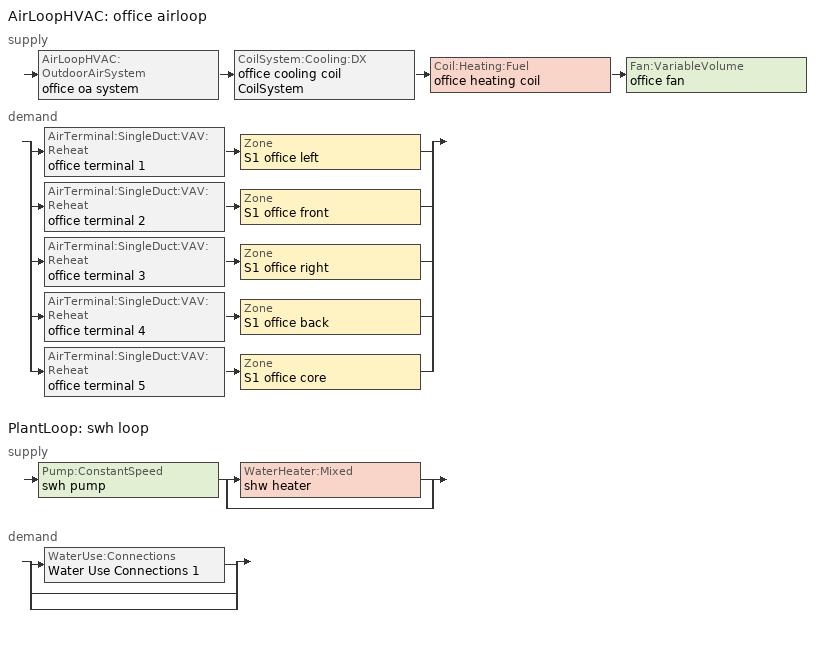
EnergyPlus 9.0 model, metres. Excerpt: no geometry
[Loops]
AirLoopHVAC 'office airloop'
 supply: AirLoopHVAC:OutdoorAirSystem 'office oa system' > CoilSystem:Cooling:DX 'office cooling coil CoilSystem' > Coil:Heating:Fuel 'office heating coil' > Fan:VariableVolume 'office fan'
 demand: split
  | AirTerminal:SingleDuct:VAV:Reheat 'office terminal 1' > Zone 'S1 office left'
  | AirTerminal:SingleDuct:VAV:Reheat 'office terminal 2' > Zone 'S1 office front'
  | AirTerminal:SingleDuct:VAV:Reheat 'office terminal 3' > Zone 'S1 office right'
  | AirTerminal:SingleDuct:VAV:Reheat 'office terminal 4' > Zone 'S1 office back'
  | AirTerminal:SingleDuct:VAV:Reheat 'office terminal 5' > Zone 'S1 office core'
PlantLoop 'swh loop'
 supply: Pump:ConstantSpeed 'swh pump' > split
  | WaterHeater:Mixed 'shw heater'
  | bypass
 demand: split
  | WaterUse:Connections 'Water Use Connections 1'
  | bypass
  | bypass
[DesignSpecification:OutdoorAir]
office design_oa: Outdoor Air Method=maximum; Outdoor Air Flow per Person=0.01775; Outdoor Air Flow per Zone Floor Area=0; Outdoor Air Flow per Zone=0; Outdoor Air Flow Air Changes per Hour=0
[DesignSpecification:ZoneAirDistribution] Zone Air Distribution Effectiveness in Cooling Mode=1; Zone Air Distribution Effectiveness in Heating Mode=1
S1 office back Design Spec Zone Air Dist; S1 office core Design Spec Zone Air Dist; S1 office front Design Spec Zone Air Dist; S1 office left Design Spec Zone Air Dist; S1 office right Design Spec Zone Air Dist
[Sizing:Zone] Zone Cooling Design Supply Air Temperature Input Method=SupplyAirTemperature; Zone Cooling Design Supply Air Temperature=12.7778; Zone Heating Design Supply Air Temperature Input Method=SupplyAirTemperature; Zone Heating Design Supply Air Temperature=35; Zone Cooling Design Supply Air Humidity Ratio=0.0085; Zone Heating Design Supply Air Humidity Ratio=0.008; Design Specification Outdoor Air Object=office design_oa; Cooling Design Air Flow Method=DesignDay; Cooling Design Air Flow Rate=0; Cooling Minimum Air Flow per Zone Floor Area=0.000762; Cooling Minimum Air Flow=0; Cooling Minimum Air Flow Fraction=0; Heating Design Air Flow Method=DesignDay; Heating Design Air Flow Rate=0; Heating Maximum Air Flow per Zone Floor Area=0.002032; Heating Maximum Air Flow=0.141576; Heating Maximum Air Flow Fraction=0.3
Name | Design Specification Zone Air Distribution Object
S1 office back | S1 office back Design Spec Zone Air Dist
S1 office core | S1 office core Design Spec Zone Air Dist
S1 office front | S1 office front Design Spec Zone Air Dist
S1 office left | S1 office left Design Spec Zone Air Dist
S1 office right | S1 office right Design Spec Zone Air Dist
[Sizing:System]
office airloop: Type of Load to Size On=Sensible; Design Outdoor Air Flow Rate=Autosize; Central Heating Maximum System Air Flow Ratio=0.3; Preheat Design Temperature=7; Preheat Design Humidity Ratio=0.008; Precool Design Temperature=12.8; Precool Design Humidity Ratio=0.008; Central Cooling Design Supply Air Temperature=12.7778; Central Heating Design Supply Air Temperature=35; Type of Zone Sum to Use=NonCoincident; 100 Outdoor Air in Cooling=No; 100 Outdoor Air in Heating=No; Central Cooling Design Supply Air Humidity Ratio=0.0085; Central Heating Design Supply Air Humidity Ratio=0.008; Cooling Supply Air Flow Rate Method=DesignDay; Cooling Supply Air Flow Rate=0; Heating Supply Air Flow Rate Method=DesignDay; Heating Supply Air Flow Rate=0; System Outdoor Air Method=ZoneSum; Zone Maximum Outdoor Air Fraction=1; Cooling Design Capacity Method=CoolingDesignCapacity; Cooling Design Capacity=autosize; Heating Design Capacity Method=HeatingDesignCapacity; Heating Design Capacity=autosize; Central Cooling Capacity Control Method=OnOff
[Sizing:Plant]
swh loop: Loop Type=heating; Design Loop Exit Temperature=60; Loop Design Temperature Difference=5
[ZoneControl:Thermostat] Control 1=office thermostat
Name | Zone or ZoneList | Control Type Schedule
S1 office back Thermostat | S1 office back | S1 office back Thermostat Schedule
S1 office core Thermostat | S1 office core | S1 office core Thermostat Schedule
S1 office front Thermostat | S1 office front | S1 office front Thermostat Schedule
S1 office left Thermostat | S1 office left | S1 office left Thermostat Schedule
S1 office right Thermostat | S1 office right | S1 office right Thermostat Schedule
[AirTerminal:SingleDuct:VAV:Reheat] Availability Schedule=office hvac year; Maximum Air Flow Rate=Autosize; Zone Minimum Air Flow Input Method=Constant; Constant Minimum Air Flow Fraction=0.3; Fixed Minimum Air Flow Rate=0; Maximum Hot Water or Steam Flow Rate=Autosize; Minimum Hot Water or Steam Flow Rate=0; Convergence Tolerance=0.001; Damper Heating Action=Normal; Maximum Flow per Zone Floor Area During Reheat=Autocalculate; Maximum Flow Fraction During Reheat=Autocalculate; Maximum Reheat Air Temperature=35
Name | Reheat Coil
office terminal 4 | office elec reheat coil 4
office terminal 5 | office elec reheat coil 5
office terminal 2 | office elec reheat coil 2
office terminal 1 | office elec reheat coil 1
office terminal 3 | office elec reheat coil 3
[Zone equipment]
S1 office back: office terminal 4
S1 office core: office terminal 5
S1 office front: office terminal 2
S1 office left: office terminal 1
S1 office right: office terminal 3
[Fan:VariableVolume]
office fan: Availability Schedule=office hvac year; Fan Total Efficiency=0.54; Pressure Rise=622; Maximum Flow Rate=AutoSize; Fan Power Minimum Flow Rate Input Method=FixedFlowRate; Fan Power Minimum Flow Fraction=0; Fan Power Minimum Air Flow Rate=0; Motor Efficiency=0.83; Motor In Airstream Fraction=1; Fan Power Coefficient 1=0.0407599; Fan Power Coefficient 2=0.088045; Fan Power Coefficient 3=-0.0729261; Fan Power Coefficient 4=0.94374; Fan Power Coefficient 5=0
[Coil:Cooling:DX:TwoSpeed]
office cooling coil: Availability Schedule=office hvac year; High Speed Gross Rated Total Cooling Capacity=Autosize; High Speed Rated Sensible Heat Ratio=Autosize; High Speed Gross Rated Cooling COP=3.051; High Speed Rated Air Flow Rate=Autosize; Total Cooling Capacity Function of Temperature Curve=Measured_CoolCStandard10Ton_CapFT; Total Cooling Capacity Function of Flow Fraction Curve=Measured_CoolCStandard10Ton_CapFF; Energy Input Ratio Function of Temperature Curve=Measured_CoolCStandard10Ton_EIRFT; Energy Input Ratio Function of Flow Fraction Curve=Measured_CoolCStandard10Ton_EIRFFF; Part Load Fraction Correlation Curve=No_PLR_Degredation 1; Low Speed Gross Rated Total Cooling Capacity=Autosize; Low Speed Gross Rated Sensible Heat Ratio=Autosize; Low Speed Gross Rated Cooling COP=3; Low Speed Rated Air Flow Rate=Autosize; Low Speed Total Cooling Capacity Function of Temperature Curve=Measured_LowSpeedCoolCapLSFT; Low Speed Energy Input Ratio Function of Temperature Curve=Measured_LowSpeedCoolEIRLSFT; Condenser Type=AirCooled; High Speed Evaporative Condenser Effectiveness=0; Low Speed Evaporative Condenser Effectiveness=0; Basin Heater Capacity=0; Basin Heater Setpoint Temperature=10
[Coil:Heating:Electric] Availability Schedule=office hvac year; Efficiency=1; Nominal Capacity=Autosize
office elec reheat coil 4; office elec reheat coil 5; office elec reheat coil 2; office elec reheat coil 1; office elec reheat coil 3
[Coil:Heating:Fuel]
office heating coil: Availability Schedule=office hvac year; Fuel Type=NaturalGas; Burner Efficiency=0.8; Nominal Capacity=AutoSize; Parasitic Electric Load=0; Part Load Fraction Correlation Curve=No_PLR_Degredation; Parasitic Fuel Load=0
[CoilSystem:Cooling:DX]
office cooling coil CoilSystem: Availability Schedule=office hvac year; Cooling Coil=office cooling coil
[Controller:OutdoorAir]
office oa controller: Minimum Outdoor Air Flow Rate=0; Maximum Outdoor Air Flow Rate=Autosize; Economizer Control Type=NoEconomizer; Economizer Control Action Type=ModulateFlow; Economizer Maximum Limit DryBulb Temperature=20; Economizer Maximum Limit Enthalpy=64000; Economizer Minimum Limit DryBulb Temperature=-100; Lockout Type=NoLockout; Minimum Limit Type=FixedMinimum; Minimum Outdoor Air Schedule=office oa control year; Maximum Fraction of Outdoor Air Schedule=office max oa schedule; Mechanical Ventilation Controller=Controller Mechanical Ventilation 1; High Humidity Control=No; Control High Indoor Humidity Based on Outdoor Humidity Ratio=Yes; Heat Recovery Bypass Control Type=BypassWhenOAFlowGreaterThanMinimum
[Controller:MechanicalVentilation]
Controller Mechanical Ventilation 1: Availability Schedule=Always On Discrete; Demand Controlled Ventilation=Yes; System Outdoor Air Method=ZoneSum; Zone 1=S1 office back; Design Specification Outdoor Air Object Name 1=office design_oa; Design Specification Zone Air Distribution Object Name 1=S1 office back Design Spec Zone Air Dist; Zone 2=S1 office core; Design Specification Outdoor Air Object Name 2=office design_oa; Design Specification Zone Air Distribution Object Name 2=S1 office core Design Spec Zone Air Dist; Zone 3=S1 office front; Design Specification Outdoor Air Object Name 3=office design_oa; Design Specification Zone Air Distribution Object Name 3=S1 office front Design Spec Zone Air Dist; Zone 4=S1 office left; Design Specification Outdoor Air Object Name 4=office design_oa; Design Specification Zone Air Distribution Object Name 4=S1 office left Design Spec Zone Air Dist; Zone 5=S1 office right; Design Specification Outdoor Air Object Name 5=office design_oa; Design Specification Zone Air Distribution Object Name 5=S1 office right Design Spec Zone Air Dist
[AirLoopHVAC]
office airloop: Design Supply Air Flow Rate=AutoSize
[Pump:ConstantSpeed]
swh pump: Design Flow Rate=Autosize; Design Pump Head=0.001; Design Power Consumption=Autosize; Motor Efficiency=1; Fraction of Motor Inefficiencies to Fluid Stream=0; Pump Control Type=Intermittent
[WaterHeater:Mixed]
shw heater: Tank Volume=0.1514; Setpoint Temperature Schedule=swh setpoint temp; Deadband Temperature Difference=2; Maximum Temperature Limit=82.2222; Heater Control Type=Cycle; Heater Maximum Capacity=845000; Heater Minimum Capacity=0; Heater Ignition Minimum Flow Rate=0; Heater Ignition Delay=0; Heater Fuel Type=NaturalGas; Heater Thermal Efficiency=0.702; Off Cycle Parasitic Fuel Consumption Rate=20; Off Cycle Parasitic Fuel Type=NaturalGas; Off Cycle Parasitic Heat Fraction to Tank=0.8; On Cycle Parasitic Fuel Consumption Rate=0; On Cycle Parasitic Fuel Type=NaturalGas; On Cycle Parasitic Heat Fraction to Tank=0; Ambient Temperature Indicator=Outdoors; Off Cycle Loss Coefficient to Ambient Temperature=6; Off Cycle Loss Fraction to Zone=1; On Cycle Loss Coefficient to Ambient Temperature=6; On Cycle Loss Fraction to Zone=1; Use Side Effectiveness=1; Source Side Effectiveness=1; Use Side Design Flow Rate=Autosize; Source Side Design Flow Rate=Autosize; Indirect Water Heating Recovery Time=1.5
[PlantLoop]
swh loop: Fluid Type=Water; Plant Equipment Operation Scheme=swh loop Operation Scheme List; Maximum Loop Temperature=100; Minimum Loop Temperature=0; Maximum Loop Flow Rate=Autosize; Minimum Loop Flow Rate=0; Plant Loop Volume=Autocalculate; Load Distribution Scheme=Optimal
[PlantEquipmentList]
swh loop Heating Equipment List: shw heater
[PlantEquipmentOperation:HeatingLoad]
swh loop Heating Operation Scheme: Load Range 1 Lower Limit=0; Load Range 1 Upper Limit=1e+09; Range 1 Equipment List=swh loop Heating Equipment List
[PlantEquipmentOperationSchemes]
swh loop Operation Scheme List: Control Scheme 1=swh loop Heating Operation Scheme; Control Scheme 1 Schedule=Always On Discrete
[AvailabilityManager:HighTemperatureTurnOff]
swh loop high-T off: Temperature=100
[SetpointManager:Scheduled] Control Variable=Temperature
Name | Schedule
office deck temp setpoint manager | water heating coil deck temp
Setpoint Manager Scheduled 1 | swh setpoint temp
[SetpointManager:MixedAir] Control Variable=Temperature
office oa system SM_MA; office cooling coil SM_MA; office heating coil SM_MA
[WaterUse:Equipment]
Water Use Equipment 1: EndUse Subcategory=General; Peak Flow Rate=8.65532e-06; Flow Rate Fraction Schedule=office water use year; Target Temperature Schedule=swh target temp; Zone=S1 office core; Sensible Fraction Schedule=swh equipment sensible; Latent Fraction Schedule=swh equipment latent
[WaterUse:Connections]
Water Use Connections 1: Water Use Equipment 1=Water Use Equipment 1
[ThermostatSetpoint:DualSetpoint]
office thermostat: Heating Setpoint Temperature Schedule=ZONE HEATING SETPOINTS; Cooling Setpoint Temperature Schedule=ZONE COOLING SETPOINTS
[HybridModel:Zone] Calculate Zone Internal Thermal Mass=No; Calculate Zone Air Infiltration Rate=Yes; Calculate Zone People Count=No; Begin Month=1; Begin Day of Month=1; End Month=12; End Day of Month=31
Name | Zone | Zone Measured Air Humidity Ratio Schedule
ZN 1_back HybridModel | S1 office back | ZN 1_back_MeasuredHumidityRatio
ZN 2_core HybridModel | S1 office core | ZN 2_core_MeasuredHumidityRatio
ZN 3_front HybridModel | S1 office front | ZN 3_front_MeasuredHumidityRatio
ZN 4_left HybridModel | S1 office left | ZN 4_left_MeasuredHumidityRatio
ZN 5_right HybridModel | S1 office right | ZN 5_right_MeasuredHumidityRatio
[Schedule:Day:Interval]
office hvac week 0 Sunday; office hvac week 0 Holiday: No, 01:00, 0, 02:00, 0, 03:00, 0, 04:00, 0, 05:00, 0, 06:00, 1, 07:00, 1, 08:00, 1, 09:00, 1, 10:00, 1, 11:00, 1, 12:00, 1, 13:00, 1, 14:00, 1, 15:00, 1, 16:00, 1, 17:00, 1, 18:00, 1, 19:00, 0, 20:00, 0, 21:00, 0, 22:00, 0, 23:00, 0, 24:00, 0
office hvac week 0 Wednesday; office hvac week 0 Thursday; office hvac week 0 Friday: No, 01:00, 0, 02:00, 0, 03:00, 0, 04:00, 0, 05:00, 0, 06:00, 1, 07:00, 1, 08:00, 1, 09:00, 1, 10:00, 1, 11:00, 1, 12:00, 1, 13:00, 1, 14:00, 1, 15:00, 1, 16:00, 1, 17:00, 1, 18:00, 1, 19:00, 1, 20:00, 1, 21:00, 1, 22:00, 1, 23:00, 1, 24:00, 1
office hvac week 0 Saturday: No, 01:00, 0, 02:00, 0, 03:00, 0, 04:00, 0, 05:00, 0, 06:00, 1, 07:00, 1, 08:00, 1, 09:00, 1, 10:00, 1, 11:00, 1, 12:00, 1, 13:00, 1, 14:00, 1, 15:00, 1, 16:00, 1, 17:00, 1, 18:00, 1, 19:00, 1, 20:00, 0, 21:00, 0, 22:00, 0, 23:00, 0, 24:00, 0
office hvac week 0 Summer design; office hvac week 0 Winter design; office oa control week 0 Summer design; office oa control week 0 Winter design; office water use week 0 Summer design: No, 01:00, 1, 02:00, 1, 03:00, 1, 04:00, 1, 05:00, 1, 06:00, 1, 07:00, 1, 08:00, 1, 09:00, 1, 10:00, 1, 11:00, 1, 12:00, 1, 13:00, 1, 14:00, 1, 15:00, 1, 16:00, 1, 17:00, 1, 18:00, 1, 19:00, 1, 20:00, 1, 21:00, 1, 22:00, 1, 23:00, 1, 24:00, 1
office oa control week 0 Friday; office oa control week 0 Thursday; office oa control week 0 Wednesday: No, 01:00, 0, 02:00, 0, 03:00, 0, 04:00, 0, 05:00, 0, 06:00, 0, 07:00, 1, 08:00, 1, 09:00, 1, 10:00, 1, 11:00, 1, 12:00, 1, 13:00, 1, 14:00, 1, 15:00, 1, 16:00, 1, 17:00, 1, 18:00, 1, 19:00, 1, 20:00, 1, 21:00, 1, 22:00, 1, 23:00, 1, 24:00, 1
office oa control week 0 Holiday; office oa control week 0 Sunday: No, 01:00, 0, 02:00, 0, 03:00, 0, 04:00, 0, 05:00, 0, 06:00, 0, 07:00, 1, 08:00, 1, 09:00, 1, 10:00, 1, 11:00, 1, 12:00, 1, 13:00, 1, 14:00, 1, 15:00, 1, 16:00, 1, 17:00, 1, 18:00, 1, 19:00, 0, 20:00, 0, 21:00, 0, 22:00, 0, 23:00, 0, 24:00, 0
office oa control week 0 Saturday: No, 01:00, 0, 02:00, 0, 03:00, 0, 04:00, 0, 05:00, 0, 06:00, 0, 07:00, 1, 08:00, 1, 09:00, 1, 10:00, 1, 11:00, 1, 12:00, 1, 13:00, 1, 14:00, 1, 15:00, 1, 16:00, 1, 17:00, 1, 18:00, 1, 19:00, 1, 20:00, 0, 21:00, 0, 22:00, 0, 23:00, 0, 24:00, 0
office water use week 0 Friday; office water use week 0 Thursday; office water use week 0 Wednesday: No, 01:00, 0.05, 02:00, 0.05, 03:00, 0.05, 04:00, 0.05, 05:00, 0.05, 06:00, 0.08, 07:00, 0.07, 08:00, 0.19, 09:00, 0.35, 10:00, 0.38, 11:00, 0.39, 12:00, 0.47, 13:00, 0.57, 14:00, 0.54, 15:00, 0.34, 16:00, 0.33, 17:00, 0.44, 18:00, 0.26, 19:00, 0.21, 20:00, 0.15, 21:00, 0.17, 22:00, 0.08, 23:00, 0.05, 24:00, 0.05
office water use week 0 Holiday; office water use week 0 Sunday: No, 01:00, 0.04, 02:00, 0.04, 03:00, 0.04, 04:00, 0.04, 05:00, 0.04, 06:00, 0.07, 07:00, 0.04, 08:00, 0.04, 09:00, 0.04, 10:00, 0.04, 11:00, 0.04, 12:00, 0.06, 13:00, 0.06, 14:00, 0.09, 15:00, 0.06, 16:00, 0.04, 17:00, 0.04, 18:00, 0.04, 19:00, 0.04, 20:00, 0.04, 21:00, 0.04, 22:00, 0.07, 23:00, 0.04, 24:00, 0.04
office water use week 0 Saturday: No, 01:00, 0.05, 02:00, 0.05, 03:00, 0.05, 04:00, 0.05, 05:00, 0.05, 06:00, 0.08, 07:00, 0.07, 08:00, 0.11, 09:00, 0.15, 10:00, 0.21, 11:00, 0.19, 12:00, 0.23, 13:00, 0.2, 14:00, 0.19, 15:00, 0.15, 16:00, 0.12, 17:00, 0.14, 18:00, 0.07, 19:00, 0.07, 20:00, 0.07, 21:00, 0.07, 22:00, 0.09, 23:00, 0.05, 24:00, 0.05
office water use week 0 Winter design: No, 01:00, 0, 02:00, 0, 03:00, 0, 04:00, 0, 05:00, 0, 06:00, 0, 07:00, 0, 08:00, 0, 09:00, 0, 10:00, 0, 11:00, 0, 12:00, 0, 13:00, 0, 14:00, 0, 15:00, 0, 16:00, 0, 17:00, 0, 18:00, 0, 19:00, 0, 20:00, 0, 21:00, 0, 22:00, 0, 23:00, 0, 24:00, 0
[Schedule:Week:Daily]
office hvac week 0: office hvac week 0 Sunday, office hvac week 0 Wednesday, office hvac week 0 Wednesday, office hvac week 0 Wednesday, office hvac week 0 Thursday, office hvac week 0 Friday, office hvac week 0 Saturday, office hvac week 0 Holiday, office hvac week 0 Summer design, office hvac week 0 Winter design, office hvac week 0 Holiday, office hvac week 0 Holiday
office oa control week 0: office oa control week 0 Sunday, office oa control week 0 Wednesday, office oa control week 0 Wednesday, office oa control week 0 Wednesday, office oa control week 0 Thursday, office oa control week 0 Friday, office oa control week 0 Saturday, office oa control week 0 Holiday, office oa control week 0 Summer design, office oa control week 0 Winter design, office oa control week 0 Holiday, office oa control week 0 Holiday
office water use week 0: office water use week 0 Sunday, office water use week 0 Wednesday, office water use week 0 Wednesday, office water use week 0 Wednesday, office water use week 0 Thursday, office water use week 0 Friday, office water use week 0 Saturday, office water use week 0 Holiday, office water use week 0 Summer design, office water use week 0 Winter design, office water use week 0 Holiday, office water use week 0 Holiday
[Schedule:Year]
office hvac year: office hvac week 0, 1, 1, 12, 31
office oa control year: office oa control week 0, 1, 1, 12, 31
office water use year: office water use week 0, 1, 1, 12, 31
[Schedule:Compact]
S1 office back Thermostat Schedule; S1 office core Thermostat Schedule; S1 office front Thermostat Schedule; S1 office left Thermostat Schedule; S1 office right Thermostat Schedule: Through: 12/31, For: AllDays, Until: 24:00, 4
ZONE HEATING SETPOINTS: Through: 12/31, For: Weekdays WinterDesignDay, Until: 7:00, -100, Until: 17:00, -100, Until: 24:00, -100, For: AllOtherDays, Until: 24:00, -100
ZONE COOLING SETPOINTS: Through: 12/31, For: Weekdays SummerDesignDay, Until: 7:00, 100, Until: 17:00, 100, Until: 24:00, 100, For: AllOtherDays, Until: 24:00, 100
[Schedule:Constant]
Name | Hourly Value
Always On Discrete; office max oa schedule | 1
swh equipment latent | 0.05
swh equipment sensible | 0.2
swh setpoint temp | 60
swh target temp | 43.3
water heating coil deck temp | 12.7778
[Curve:Quadratic] Coefficient3 x2=0
Name | Coefficient1 Constant | Coefficient2 x | Minimum Value of x | Maximum Value of x
Measured_CoolCStandard10Ton_CapFF | 0.7685 | 0.2315 | 0.776 | 1.197
Measured_CoolCStandard10Ton_EIRFFF | 1.192 | -0.1917 | 0.776 | 1.197
No_PLR_Degredation 1; No_PLR_Degredation | 1 | 0 | 0 | 1
[Curve:Biquadratic] Minimum Value of x=11.1; Maximum Value of x=29.4; Minimum Value of y=10; Maximum Value of y=50.3
Name | Coefficient1 Constant | Coefficient2 x | Coefficient3 x2 | Coefficient4 y | Coefficient5 y2 | Coefficient6 xy
Measured_CoolCStandard10Ton_CapFT | 0.52357 | 0.03478 | 0 | -0.001915 | -0.00010838 | 0
Measured_CoolCStandard10Ton_EIRFT | 0.9847 | -0.04285 | 0.0013562 | 0.009934 | 0.0006398 | -0.001169
Measured_LowSpeedCoolCapLSFT | 0.4136 | 0.03105 | 0 | 0.006952 | -0.0002128 | 0
Measured_LowSpeedCoolEIRLSFT | 1.1389 | -0.04518 | 0.0014298 | 0.006044 | 0.0006745 | -0.0012325
[Schedule:File]
ZN 1_back_MeasuredHumidityRatio: Any Number, HybridModel_Measurements.csv, 11, 1, 8760, Comma, 10
ZN 2_core_MeasuredHumidityRatio: Any Number, HybridModel_Measurements.csv, 12, 1, 8760, Comma, 10
ZN 3_front_MeasuredHumidityRatio: Any Number, HybridModel_Measurements.csv, 13, 1, 8760, Comma, 10
ZN 4_left_MeasuredHumidityRatio: Any Number, HybridModel_Measurements.csv, 14, 1, 8760, Comma, 10
ZN 5_right_MeasuredHumidityRatio: Any Number, HybridModel_Measurements.csv, 15, 1, 8760, Comma, 10
